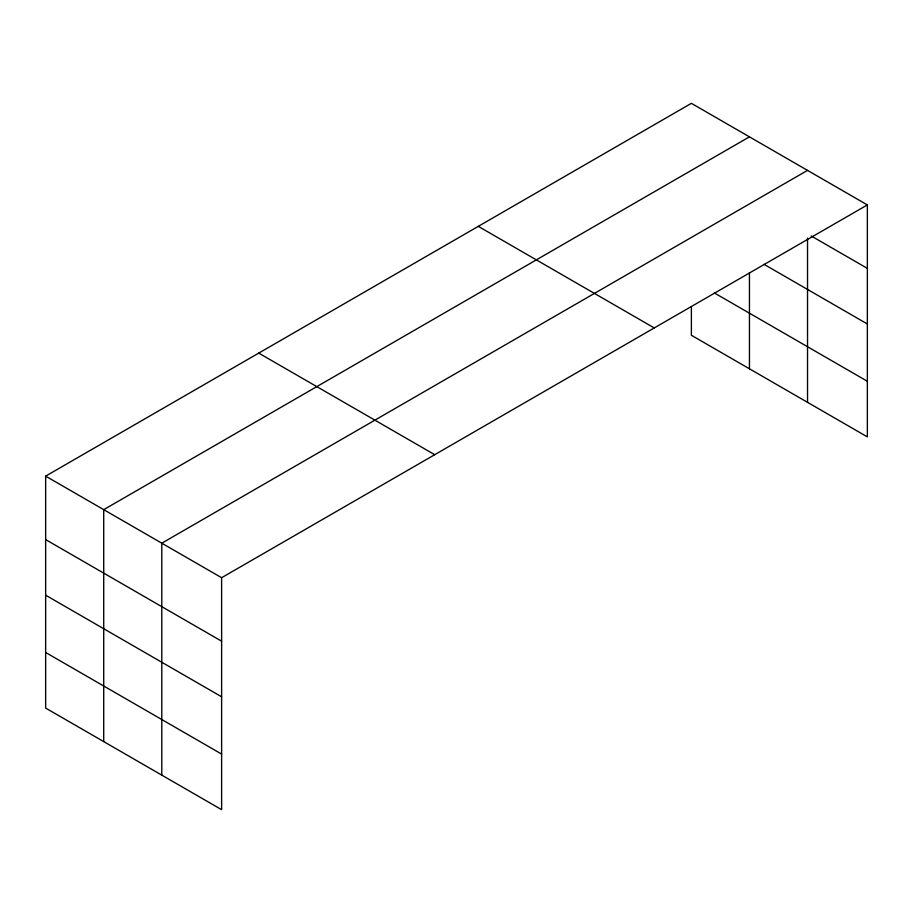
<?xml version="1.0" encoding="UTF-8"?>
<svg xmlns="http://www.w3.org/2000/svg" width="913" height="913" viewBox="0 0 913 913"><rect width="100%" height="100%" fill="white"/><g stroke="black" fill="none" stroke-linecap="round" stroke-linejoin="round"><path stroke-width="1.37" d="M45.65 476.13L221.619 577.724L221.619 809.671L45.65 708.077L45.65 476.13L691.381 103.329L867.35 204.923L867.35 436.871L691.381 335.276L691.381 306.757M749.447 136.847L103.717 509.659L103.717 741.607M807.526 170.377L161.795 543.189L161.795 775.137M221.619 577.724L867.35 204.923M811.189 235.953L867.35 268.376M763.964 264.291L867.35 323.978M714.365 292.947L867.35 381.269M478.286 226.356L654.256 327.95M258.744 353.103L434.714 454.697M45.65 539.594L221.619 641.188M45.65 595.196L221.619 696.79M45.65 652.475L221.619 754.081M807.526 238.11L807.526 402.325M749.447 272.679L749.447 368.795"/></g></svg>
